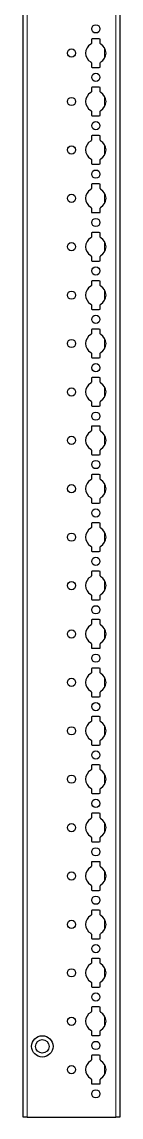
# Model space of a CAD drawing. Header units: millimetres. Extents: x -199 to 3538, y -1547 to 1507.
# Drawn here: x 2538 to 2588, y -852 to -286 of the extents above; entities that cross this region are included whole.
import ezdxf

# ---------------------------------------------------------------- set-up
doc = ezdxf.new("R2010")
doc.units = ezdxf.units.MM

msp = doc.modelspace()

# ---------------------------------------------------------------- linework, layer by layer
at = {"color": 7, "linetype": 'Continuous', "lineweight": 25}
for p, q in [((2538.19, -851.79), (2538.19, 47.21)), ((2587.89, 47.21), (2587.89, -851.79)), ((2573.24, -295.39), (2573.24, -297.27)), ((2577.34, -294.89), (2573.74, -294.89)), ((2577.84, -297.27), (2577.84, -295.39)), ((2573.24, -307.32), (2573.24, -309.19)), ((2573.74, -309.69), (2577.34, -309.69)), ((2577.84, -309.19), (2577.84, -307.32)), ((2573.24, -320.39), (2573.24, -322.27)), ((2577.34, -319.89), (2573.74, -319.89)), ((2577.84, -322.27), (2577.84, -320.39)), ((2573.24, -332.32), (2573.24, -334.19)), ((2577.84, -334.19), (2577.84, -332.32)), ((2573.74, -334.69), (2577.34, -334.69)), ((2577.34, -344.89), (2573.74, -344.89)), ((2573.24, -345.39), (2573.24, -347.27)), ((2577.84, -347.27), (2577.84, -345.39)), ((2573.24, -357.32), (2573.24, -359.19)), ((2573.74, -359.69), (2577.34, -359.69)), ((2577.84, -359.19), (2577.84, -357.32)), ((2573.24, -370.39), (2573.24, -372.27)), ((2577.34, -369.89), (2573.74, -369.89)), ((2577.84, -372.27), (2577.84, -370.39)), ((2573.24, -382.32), (2573.24, -384.19)), ((2577.84, -384.19), (2577.84, -382.32)), ((2573.74, -384.69), (2577.34, -384.69)), ((2573.24, -395.39), (2573.24, -397.27)), ((2577.34, -394.89), (2573.74, -394.89)), ((2577.84, -397.27), (2577.84, -395.39)), ((2573.24, -407.32), (2573.24, -409.19)), ((2573.74, -409.69), (2577.34, -409.69)), ((2577.84, -409.19), (2577.84, -407.32)), ((2573.24, -420.39), (2573.24, -422.27)), ((2577.34, -419.89), (2573.74, -419.89)), ((2577.84, -422.27), (2577.84, -420.39)), ((2573.24, -432.32), (2573.24, -434.19)), ((2573.74, -434.69), (2577.34, -434.69)), ((2577.84, -434.19), (2577.84, -432.32)), ((2573.24, -445.39), (2573.24, -447.27)), ((2577.34, -444.89), (2573.74, -444.89)), ((2577.84, -447.27), (2577.84, -445.39)), ((2573.24, -457.32), (2573.24, -459.19)), ((2577.84, -459.19), (2577.84, -457.32)), ((2573.74, -459.69), (2577.34, -459.69)), ((2573.24, -470.39), (2573.24, -472.27)), ((2577.34, -469.89), (2573.74, -469.89)), ((2577.84, -472.27), (2577.84, -470.39)), ((2573.24, -482.32), (2573.24, -484.19)), ((2573.74, -484.69), (2577.34, -484.69)), ((2577.84, -484.19), (2577.84, -482.32)), ((2573.24, -495.39), (2573.24, -497.27)), ((2577.34, -494.89), (2573.74, -494.89)), ((2577.84, -497.27), (2577.84, -495.39)), ((2573.24, -507.32), (2573.24, -509.19)), ((2577.84, -509.19), (2577.84, -507.32)), ((2573.74, -509.69), (2577.34, -509.69)), ((2577.34, -519.89), (2573.74, -519.89)), ((2573.24, -520.39), (2573.24, -522.27)), ((2577.84, -522.27), (2577.84, -520.39)), ((2573.24, -532.32), (2573.24, -534.19)), ((2573.74, -534.69), (2577.34, -534.69)), ((2577.84, -534.19), (2577.84, -532.32)), ((2573.24, -545.39), (2573.24, -547.27)), ((2577.34, -544.89), (2573.74, -544.89)), ((2577.84, -547.27), (2577.84, -545.39)), ((2573.24, -557.32), (2573.24, -559.19)), ((2573.74, -559.69), (2577.34, -559.69)), ((2577.84, -559.19), (2577.84, -557.32)), ((2573.24, -570.39), (2573.24, -572.27)), ((2577.34, -569.89), (2573.74, -569.89)), ((2577.84, -572.27), (2577.84, -570.39)), ((2573.24, -582.32), (2573.24, -584.19)), ((2577.84, -584.19), (2577.84, -582.32)), ((2573.74, -584.69), (2577.34, -584.69)), ((2573.24, -595.39), (2573.24, -597.27)), ((2577.34, -594.89), (2573.74, -594.89)), ((2577.84, -597.27), (2577.84, -595.39)), ((2573.24, -607.32), (2573.24, -609.19)), ((2573.74, -609.69), (2577.34, -609.69)), ((2577.84, -609.19), (2577.84, -607.32)), ((2573.24, -620.39), (2573.24, -622.27)), ((2577.34, -619.89), (2573.74, -619.89)), ((2577.84, -622.27), (2577.84, -620.39)), ((2573.24, -632.32), (2573.24, -634.19)), ((2577.84, -634.19), (2577.84, -632.32)), ((2573.74, -634.69), (2577.34, -634.69)), ((2573.24, -645.39), (2573.24, -647.27)), ((2577.34, -644.89), (2573.74, -644.89)), ((2577.84, -647.27), (2577.84, -645.39)), ((2573.24, -657.32), (2573.24, -659.19)), ((2573.74, -659.69), (2577.34, -659.69)), ((2577.84, -659.19), (2577.84, -657.32)), ((2573.24, -670.39), (2573.24, -672.27)), ((2577.34, -669.89), (2573.74, -669.89)), ((2577.84, -672.27), (2577.84, -670.39)), ((2573.24, -682.32), (2573.24, -684.19)), ((2577.84, -684.19), (2577.84, -682.32)), ((2573.74, -684.69), (2577.34, -684.69)), ((2573.24, -695.39), (2573.24, -697.27)), ((2577.34, -694.89), (2573.74, -694.89)), ((2577.84, -697.27), (2577.84, -695.39)), ((2573.24, -707.32), (2573.24, -709.19)), ((2573.74, -709.69), (2577.34, -709.69)), ((2577.84, -709.19), (2577.84, -707.32)), ((2573.24, -720.39), (2573.24, -722.27)), ((2577.34, -719.89), (2573.74, -719.89)), ((2577.84, -722.27), (2577.84, -720.39)), ((2573.24, -732.32), (2573.24, -734.19)), ((2573.74, -734.69), (2577.34, -734.69)), ((2577.84, -734.19), (2577.84, -732.32)), ((2573.24, -745.39), (2573.24, -747.27)), ((2577.34, -744.89), (2573.74, -744.89)), ((2577.84, -747.27), (2577.84, -745.39)), ((2573.24, -757.32), (2573.24, -759.19)), ((2577.84, -759.19), (2577.84, -757.32)), ((2573.74, -759.69), (2577.34, -759.69)), ((2573.24, -770.39), (2573.24, -772.27)), ((2577.34, -769.89), (2573.74, -769.89)), ((2577.84, -772.27), (2577.84, -770.39)), ((2573.24, -782.32), (2573.24, -784.19)), ((2573.74, -784.69), (2577.34, -784.69)), ((2577.84, -784.19), (2577.84, -782.32)), ((2573.24, -795.39), (2573.24, -797.27)), ((2577.34, -794.89), (2573.74, -794.89)), ((2577.84, -797.27), (2577.84, -795.39)), ((2573.24, -807.32), (2573.24, -809.19)), ((2577.84, -809.19), (2577.84, -807.32)), ((2573.74, -809.69), (2577.34, -809.69)), ((2577.34, -819.89), (2573.74, -819.89)), ((2573.24, -820.39), (2573.24, -822.27)), ((2577.84, -822.27), (2577.84, -820.39)), ((2573.24, -832.32), (2573.24, -834.19)), ((2573.74, -834.69), (2577.34, -834.69)), ((2577.84, -834.19), (2577.84, -832.32)), ((2540.19, -851.79), (2538.19, -851.79)), ((2540.19, -851.79), (2585.89, -851.79)), ((2587.89, -851.79), (2585.89, -851.79))]:
    msp.add_line(p, q, dxfattribs=at)
at = {"color": 8, "linetype": 'Continuous', "lineweight": 18}
for p, q in [((2540.19, 47.21), (2540.19, -851.79)), ((2585.89, -851.79), (2585.89, 47.21)), ((2580.04, -305), (2580.04, -299.59)), ((2580.04, -330), (2580.04, -324.59)), ((2580.04, -355), (2580.04, -349.59)), ((2580.04, -380), (2580.04, -374.59)), ((2580.04, -405), (2580.04, -399.59)), ((2580.04, -430), (2580.04, -424.59)), ((2580.04, -455), (2580.04, -449.59)), ((2580.04, -480), (2580.04, -474.59)), ((2580.04, -505), (2580.04, -499.59)), ((2580.04, -530), (2580.04, -524.59)), ((2580.04, -555), (2580.04, -549.59)), ((2580.04, -580), (2580.04, -574.59)), ((2580.04, -605), (2580.04, -599.59)), ((2580.04, -630), (2580.04, -624.59)), ((2580.04, -655), (2580.04, -649.59)), ((2580.04, -680), (2580.04, -674.59)), ((2580.04, -705), (2580.04, -699.59)), ((2580.04, -730), (2580.04, -724.59)), ((2580.04, -755), (2580.04, -749.59)), ((2580.04, -780), (2580.04, -774.59)), ((2580.04, -805), (2580.04, -799.59)), ((2580.04, -830), (2580.04, -824.59))]:
    msp.add_line(p, q, dxfattribs=at)
at = {"color": 7, "linetype": 'Continuous', "lineweight": 25}
for centre, radius in [((2575.54, -289.79), 2.12), ((2563.04, -302.29), 2.12), ((2575.54, -314.79), 2.12), ((2563.04, -327.29), 2.12), ((2575.54, -339.79), 2.12), ((2563.04, -352.29), 2.12), ((2575.54, -364.79), 2.12), ((2563.04, -377.29), 2.12), ((2575.54, -389.79), 2.12), ((2563.04, -402.29), 2.12), ((2575.54, -414.79), 2.12), ((2563.04, -427.29), 2.12), ((2575.54, -439.79), 2.12), ((2563.04, -452.29), 2.12), ((2575.54, -464.79), 2.12), ((2563.04, -477.29), 2.12), ((2575.54, -489.79), 2.12), ((2563.04, -502.29), 2.12), ((2575.54, -514.79), 2.12), ((2563.04, -527.29), 2.12), ((2575.54, -539.79), 2.12), ((2563.04, -552.29), 2.12), ((2575.54, -564.79), 2.12), ((2563.04, -577.29), 2.12), ((2575.54, -589.79), 2.12), ((2563.04, -602.29), 2.12), ((2575.54, -614.79), 2.12), ((2563.04, -627.29), 2.12), ((2575.54, -639.79), 2.12), ((2563.04, -652.29), 2.12), ((2575.54, -664.79), 2.12), ((2563.04, -677.29), 2.12), ((2575.54, -689.79), 2.12), ((2563.04, -702.29), 2.12), ((2575.54, -714.79), 2.12), ((2563.04, -727.29), 2.12), ((2575.54, -739.79), 2.12), ((2563.04, -752.29), 2.12), ((2575.54, -764.79), 2.12), ((2563.04, -777.29), 2.12), ((2575.54, -789.79), 2.12), ((2563.04, -802.29), 2.12), ((2548.04, -815.29), 5.5), ((2548.04, -815.29), 3.5), ((2575.54, -814.79), 2.12), ((2563.04, -827.29), 2.12), ((2575.54, -839.79), 2.12)]:
    msp.add_circle(centre, radius, dxfattribs=at)
for centre, radius, start, end in [((2575.54, -302.29), 5.25, 119.1407, 240.8593), ((2572.74, -297.27), 0.5, 299.1407, 0), ((2573.74, -295.39), 0.5, 90, 180), ((2577.34, -295.39), 0.5, 0, 90), ((2578.34, -297.27), 0.5, 180, 240.8593), ((2575.54, -302.29), 5.25, 299.1407, 60.8593), ((2572.74, -307.32), 0.5, 0, 60.8593), ((2573.74, -309.19), 0.5, 180, 270), ((2577.34, -309.19), 0.5, 270, 0), ((2578.34, -307.32), 0.5, 119.1407, 180), ((2572.74, -322.27), 0.5, 299.1407, 0), ((2573.74, -320.39), 0.5, 90, 180), ((2577.34, -320.39), 0.5, 0, 90), ((2578.34, -322.27), 0.5, 180, 240.8593), ((2575.54, -327.29), 5.25, 119.1407, 240.8593), ((2575.54, -327.29), 5.25, 299.1407, 60.8593), ((2572.74, -332.32), 0.5, 0, 60.8593), ((2578.34, -332.32), 0.5, 119.1407, 180), ((2573.74, -334.19), 0.5, 180, 270), ((2577.34, -334.19), 0.5, 270, 0), ((2573.74, -345.39), 0.5, 90, 180), ((2577.34, -345.39), 0.5, 0, 90), ((2575.54, -352.29), 5.25, 119.1407, 240.8593), ((2572.74, -347.27), 0.5, 299.1407, 0), ((2578.34, -347.27), 0.5, 180, 240.8593), ((2575.54, -352.29), 5.25, 299.1407, 60.8593), ((2572.74, -357.32), 0.5, 0, 60.8593), ((2573.74, -359.19), 0.5, 180, 270), ((2577.34, -359.19), 0.5, 270, 0), ((2578.34, -357.32), 0.5, 119.1407, 180), ((2575.54, -377.29), 5.25, 119.1407, 240.8593), ((2572.74, -372.27), 0.5, 299.1407, 0), ((2573.74, -370.39), 0.5, 90, 180), ((2577.34, -370.39), 0.5, 0, 90), ((2578.34, -372.27), 0.5, 180, 240.8593), ((2575.54, -377.29), 5.25, 299.1407, 60.8593), ((2572.74, -382.32), 0.5, 0, 60.8593), ((2573.74, -384.19), 0.5, 180, 270), ((2577.34, -384.19), 0.5, 270, 0), ((2578.34, -382.32), 0.5, 119.1407, 180), ((2573.74, -395.39), 0.5, 90, 180), ((2577.34, -395.39), 0.5, 0, 90), ((2575.54, -402.29), 5.25, 119.1407, 240.8593), ((2572.74, -397.27), 0.5, 299.1407, 0), ((2578.34, -397.27), 0.5, 180, 240.8593), ((2575.54, -402.29), 5.25, 299.1407, 60.8593), ((2572.74, -407.32), 0.5, 0, 60.8593), ((2578.34, -407.32), 0.5, 119.1407, 180), ((2573.74, -409.19), 0.5, 180, 270), ((2577.34, -409.19), 0.5, 270, 0), ((2575.54, -427.29), 5.25, 119.1407, 240.8593), ((2572.74, -422.27), 0.5, 299.1407, 0), ((2573.74, -420.39), 0.5, 90, 180), ((2577.34, -420.39), 0.5, 0, 90), ((2578.34, -422.27), 0.5, 180, 240.8593), ((2575.54, -427.29), 5.25, 299.1407, 60.8593), ((2572.74, -432.32), 0.5, 0, 60.8593), ((2573.74, -434.19), 0.5, 180, 270), ((2577.34, -434.19), 0.5, 270, 0), ((2578.34, -432.32), 0.5, 119.1407, 180), ((2573.74, -445.39), 0.5, 90, 180), ((2577.34, -445.39), 0.5, 0, 90), ((2575.54, -452.29), 5.25, 119.1407, 240.8593), ((2572.74, -447.27), 0.5, 299.1407, 0), ((2578.34, -447.27), 0.5, 180, 240.8593), ((2575.54, -452.29), 5.25, 299.1407, 60.8593), ((2572.74, -457.32), 0.5, 0, 60.8593), ((2578.34, -457.32), 0.5, 119.1407, 180), ((2573.74, -459.19), 0.5, 180, 270), ((2577.34, -459.19), 0.5, 270, 0), ((2575.54, -477.29), 5.25, 119.1407, 240.8593), ((2572.74, -472.27), 0.5, 299.1407, 0), ((2573.74, -470.39), 0.5, 90, 180), ((2577.34, -470.39), 0.5, 0, 90), ((2578.34, -472.27), 0.5, 180, 240.8593), ((2575.54, -477.29), 5.25, 299.1407, 60.8593), ((2572.74, -482.32), 0.5, 0, 60.8593), ((2573.74, -484.19), 0.5, 180, 270), ((2577.34, -484.19), 0.5, 270, 0), ((2578.34, -482.32), 0.5, 119.1407, 180), ((2575.54, -502.29), 5.25, 119.1407, 240.8593), ((2572.74, -497.27), 0.5, 299.1407, 0), ((2573.74, -495.39), 0.5, 90, 180), ((2577.34, -495.39), 0.5, 0, 90), ((2578.34, -497.27), 0.5, 180, 240.8593), ((2575.54, -502.29), 5.25, 299.1407, 60.8593), ((2572.74, -507.32), 0.5, 0, 60.8593), ((2578.34, -507.32), 0.5, 119.1407, 180), ((2573.74, -509.19), 0.5, 180, 270), ((2577.34, -509.19), 0.5, 270, 0), ((2573.74, -520.39), 0.5, 90, 180), ((2577.34, -520.39), 0.5, 0, 90), ((2575.54, -527.29), 5.25, 119.1407, 240.8593), ((2572.74, -522.27), 0.5, 299.1407, 0), ((2578.34, -522.27), 0.5, 180, 240.8593), ((2575.54, -527.29), 5.25, 299.1407, 60.8593), ((2572.74, -532.32), 0.5, 0, 60.8593), ((2573.74, -534.19), 0.5, 180, 270), ((2577.34, -534.19), 0.5, 270, 0), ((2578.34, -532.32), 0.5, 119.1407, 180), ((2575.54, -552.29), 5.25, 119.1407, 240.8593), ((2572.74, -547.27), 0.5, 299.1407, 0), ((2573.74, -545.39), 0.5, 90, 180), ((2577.34, -545.39), 0.5, 0, 90), ((2578.34, -547.27), 0.5, 180, 240.8593), ((2575.54, -552.29), 5.25, 299.1407, 60.8593), ((2572.74, -557.32), 0.5, 0, 60.8593), ((2573.74, -559.19), 0.5, 180, 270), ((2577.34, -559.19), 0.5, 270, 0), ((2578.34, -557.32), 0.5, 119.1407, 180), ((2573.74, -570.39), 0.5, 90, 180), ((2577.34, -570.39), 0.5, 0, 90), ((2575.54, -577.29), 5.25, 119.1407, 240.8593), ((2572.74, -572.27), 0.5, 299.1407, 0), ((2578.34, -572.27), 0.5, 180, 240.8593), ((2575.54, -577.29), 5.25, 299.1407, 60.8593), ((2572.74, -582.32), 0.5, 0, 60.8593), ((2578.34, -582.32), 0.5, 119.1407, 180), ((2573.74, -584.19), 0.5, 180, 270), ((2577.34, -584.19), 0.5, 270, 0), ((2575.54, -602.29), 5.25, 119.1407, 240.8593), ((2572.74, -597.27), 0.5, 299.1407, 0), ((2573.74, -595.39), 0.5, 90, 180), ((2577.34, -595.39), 0.5, 0, 90), ((2578.34, -597.27), 0.5, 180, 240.8593), ((2575.54, -602.29), 5.25, 299.1407, 60.8593), ((2572.74, -607.32), 0.5, 0, 60.8593), ((2573.74, -609.19), 0.5, 180, 270), ((2577.34, -609.19), 0.5, 270, 0), ((2578.34, -607.32), 0.5, 119.1407, 180), ((2573.74, -620.39), 0.5, 90, 180), ((2577.34, -620.39), 0.5, 0, 90), ((2575.54, -627.29), 5.25, 119.1407, 240.8593), ((2572.74, -622.27), 0.5, 299.1407, 0), ((2578.34, -622.27), 0.5, 180, 240.8593), ((2575.54, -627.29), 5.25, 299.1407, 60.8593), ((2572.74, -632.32), 0.5, 0, 60.8593), ((2578.34, -632.32), 0.5, 119.1407, 180), ((2573.74, -634.19), 0.5, 180, 270), ((2577.34, -634.19), 0.5, 270, 0), ((2575.54, -652.29), 5.25, 119.1407, 240.8593), ((2572.74, -647.27), 0.5, 299.1407, 0), ((2573.74, -645.39), 0.5, 90, 180), ((2577.34, -645.39), 0.5, 0, 90), ((2578.34, -647.27), 0.5, 180, 240.8593), ((2575.54, -652.29), 5.25, 299.1407, 60.8593), ((2572.74, -657.32), 0.5, 0, 60.8593), ((2573.74, -659.19), 0.5, 180, 270), ((2577.34, -659.19), 0.5, 270, 0), ((2578.34, -657.32), 0.5, 119.1407, 180), ((2575.54, -677.29), 5.25, 119.1407, 240.8593), ((2572.74, -672.27), 0.5, 299.1407, 0), ((2573.74, -670.39), 0.5, 90, 180), ((2577.34, -670.39), 0.5, 0, 90), ((2578.34, -672.27), 0.5, 180, 240.8593), ((2575.54, -677.29), 5.25, 299.1407, 60.8593), ((2572.74, -682.32), 0.5, 0, 60.8593), ((2573.74, -684.19), 0.5, 180, 270), ((2577.34, -684.19), 0.5, 270, 0), ((2578.34, -682.32), 0.5, 119.1407, 180), ((2573.74, -695.39), 0.5, 90, 180), ((2577.34, -695.39), 0.5, 0, 90), ((2575.54, -702.29), 5.25, 119.1407, 240.8593), ((2572.74, -697.27), 0.5, 299.1407, 0), ((2578.34, -697.27), 0.5, 180, 240.8593), ((2575.54, -702.29), 5.25, 299.1407, 60.8593), ((2572.74, -707.32), 0.5, 0, 60.8593), ((2578.34, -707.32), 0.5, 119.1407, 180), ((2573.74, -709.19), 0.5, 180, 270), ((2577.34, -709.19), 0.5, 270, 0), ((2575.54, -727.29), 5.25, 119.1407, 240.8593), ((2572.74, -722.27), 0.5, 299.1407, 0), ((2573.74, -720.39), 0.5, 90, 180), ((2577.34, -720.39), 0.5, 0, 90), ((2578.34, -722.27), 0.5, 180, 240.8593), ((2575.54, -727.29), 5.25, 299.1407, 60.8593), ((2572.74, -732.32), 0.5, 0, 60.8593), ((2573.74, -734.19), 0.5, 180, 270), ((2577.34, -734.19), 0.5, 270, 0), ((2578.34, -732.32), 0.5, 119.1407, 180), ((2573.74, -745.39), 0.5, 90, 180), ((2577.34, -745.39), 0.5, 0, 90), ((2575.54, -752.29), 5.25, 119.1407, 240.8593), ((2572.74, -747.27), 0.5, 299.1407, 0), ((2578.34, -747.27), 0.5, 180, 240.8593), ((2575.54, -752.29), 5.25, 299.1407, 60.8593), ((2572.74, -757.32), 0.5, 0, 60.8593), ((2578.34, -757.32), 0.5, 119.1407, 180), ((2573.74, -759.19), 0.5, 180, 270), ((2577.34, -759.19), 0.5, 270, 0), ((2575.54, -777.29), 5.25, 119.1407, 240.8593), ((2572.74, -772.27), 0.5, 299.1407, 0), ((2573.74, -770.39), 0.5, 90, 180), ((2577.34, -770.39), 0.5, 0, 90), ((2578.34, -772.27), 0.5, 180, 240.8593), ((2575.54, -777.29), 5.25, 299.1407, 60.8593), ((2572.74, -782.32), 0.5, 0, 60.8593), ((2573.74, -784.19), 0.5, 180, 270), ((2577.34, -784.19), 0.5, 270, 0), ((2578.34, -782.32), 0.5, 119.1407, 180), ((2572.74, -797.27), 0.5, 299.1407, 0), ((2573.74, -795.39), 0.5, 90, 180), ((2577.34, -795.39), 0.5, 0, 90), ((2578.34, -797.27), 0.5, 180, 240.8593), ((2575.54, -802.29), 5.25, 119.1407, 240.8593), ((2575.54, -802.29), 5.25, 299.1407, 60.8593), ((2572.74, -807.32), 0.5, 0, 60.8593), ((2578.34, -807.32), 0.5, 119.1407, 180), ((2573.74, -809.19), 0.5, 180, 270), ((2577.34, -809.19), 0.5, 270, 0), ((2573.74, -820.39), 0.5, 90, 180), ((2577.34, -820.39), 0.5, 0, 90), ((2575.54, -827.29), 5.25, 119.1407, 240.8593), ((2572.74, -822.27), 0.5, 299.1407, 0), ((2578.34, -822.27), 0.5, 180, 240.8593), ((2575.54, -827.29), 5.25, 299.1407, 60.8593), ((2572.74, -832.32), 0.5, 0, 60.8593), ((2573.74, -834.19), 0.5, 180, 270), ((2577.34, -834.19), 0.5, 270, 0), ((2578.34, -832.32), 0.5, 119.1407, 180)]:
    msp.add_arc(centre, radius, start, end, dxfattribs=at)

doc.saveas('drawing.dxf')
